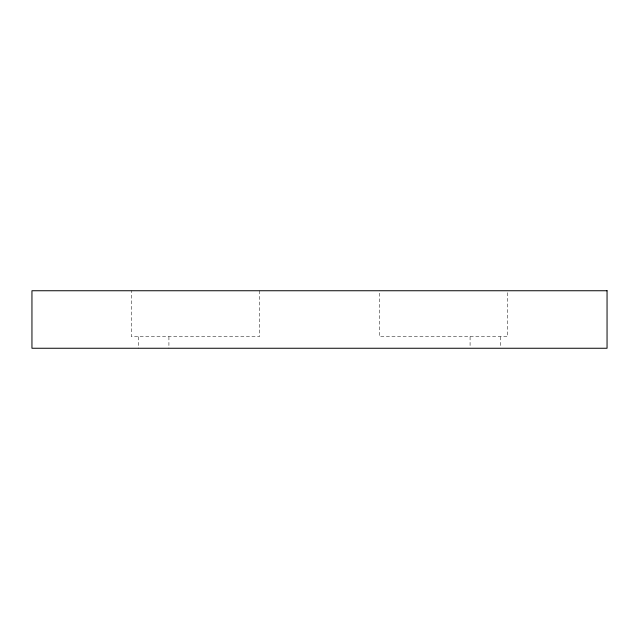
<?xml version="1.0" encoding="UTF-8"?>
<svg xmlns="http://www.w3.org/2000/svg" width="639" height="639" viewBox="0 0 639 639"><rect width="100%" height="100%" fill="white"/><g stroke="black" fill="none" stroke-linecap="round" stroke-linejoin="round"><path stroke-width="0.48" stroke-dasharray="3.19 2.4" d="M507.558 292.702L507.558 336.753L379.598 336.753L379.598 290.745M500.273 336.753L500.273 347.296M470.08 336.753L470.08 347.296M259.402 290.745L259.402 336.753L131.442 336.753L131.442 290.745M168.92 336.753L168.92 348.255M138.727 336.753L138.727 348.255"/><path stroke-width="0.96" d="M607.05 290.745L31.95 290.745L31.95 348.255L607.05 348.255L607.05 290.745"/></g></svg>
